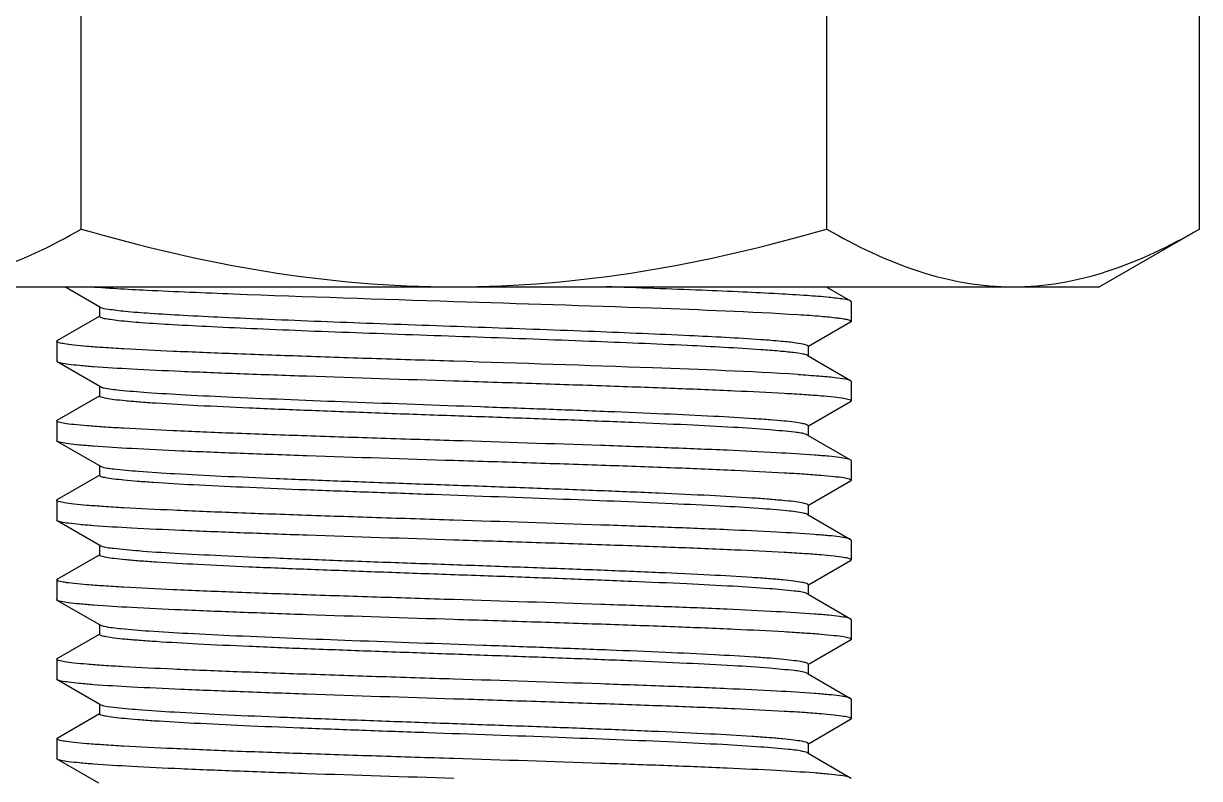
# Model space of a CAD drawing. Extents: x 69728788 to 150676229, y 20327566 to 43663798.
# Drawn here: x 75469410.9 to 75469518.7, y 20755995.9 to 20756065.1 of the extents above; entities that cross this region are included whole.
import ezdxf

# ---------------------------------------------------------------- set-up
doc = ezdxf.new("R2010")
doc.units = 0
doc.header["$LTSCALE"] = 1000
doc.header["$MEASUREMENT"] = 0
doc.layers.get('0').update_dxf_attribs({"linetype": 'CONTINUOUS'})
doc.layers.add('02___PRT_ALL_AXES', color=7, linetype='CONTINUOUS')

msp = doc.modelspace()

# ---------------------------------------------------------------- linework, layer by layer
at = {"color": 0, "linetype": 'Continuous'}
for p, q in [((75469417.86, 20756039.08), (75469414.65, 20756040.94)), ((75469484.46, 20756040.94), (75469486.71, 20756039.64)), ((75469417.86, 20756038.21), (75469417.86, 20756039.12)), ((75469417.92, 20756039.05), (75469417.86, 20756039.08)), ((75469486.77, 20756039.57), (75469486.71, 20756039.64)), ((75469413.97, 20756036), (75469417.84, 20756038.24)), ((75469486.71, 20756037.69), (75469482.84, 20756035.45)), ((75469486.71, 20756037.69), (75469486.77, 20756037.75)), ((75469413.92, 20756035.93), (75469413.97, 20756036)), ((75469482.82, 20756035.48), (75469482.82, 20756034.57)), ((75469413.97, 20756034.05), (75469413.92, 20756034.11)), ((75469417.86, 20756031.8), (75469413.97, 20756034.05)), ((75469482.76, 20756034.64), (75469482.82, 20756034.6)), ((75469482.82, 20756034.6), (75469486.71, 20756032.35)), ((75469417.86, 20756030.92), (75469417.86, 20756031.83)), ((75469417.92, 20756031.76), (75469417.86, 20756031.8)), ((75469486.71, 20756032.35), (75469486.77, 20756032.29)), ((75469413.97, 20756028.71), (75469417.84, 20756030.95)), ((75469486.71, 20756030.4), (75469482.84, 20756028.17)), ((75469486.71, 20756030.4), (75469486.77, 20756030.47)), ((75469413.92, 20756028.65), (75469413.97, 20756028.71)), ((75469482.76, 20756027.35), (75469482.7, 20756027.38)), ((75469482.76, 20756027.35), (75469482.82, 20756027.32)), ((75469482.82, 20756028.19), (75469482.82, 20756027.28)), ((75469482.82, 20756027.32), (75469486.71, 20756025.07)), ((75469413.97, 20756026.76), (75469413.92, 20756026.83)), ((75469417.86, 20756024.51), (75469413.97, 20756026.76)), ((75469486.77, 20756025), (75469486.71, 20756025.07)), ((75469417.86, 20756023.64), (75469417.86, 20756024.55)), ((75469417.92, 20756024.48), (75469417.86, 20756024.51)), ((75469418, 20756024.44), (75469417.92, 20756024.48)), ((75469413.97, 20756021.43), (75469417.84, 20756023.67)), ((75469486.71, 20756023.12), (75469482.84, 20756020.88)), ((75469486.71, 20756023.12), (75469486.77, 20756023.18)), ((75469413.92, 20756021.36), (75469413.97, 20756021.43)), ((75469482.82, 20756020.91), (75469482.82, 20756020)), ((75469482.76, 20756020.07), (75469482.82, 20756020.03)), ((75469482.82, 20756020.03), (75469486.71, 20756017.78)), ((75469413.97, 20756019.48), (75469413.92, 20756019.54)), ((75469417.86, 20756017.23), (75469413.97, 20756019.48)), ((75469486.77, 20756017.72), (75469486.71, 20756017.78)), ((75469413.97, 20756014.14), (75469417.84, 20756016.38)), ((75469417.86, 20756016.35), (75469417.86, 20756017.26)), ((75469417.92, 20756017.19), (75469417.86, 20756017.23)), ((75469417.98, 20756017.16), (75469417.92, 20756017.19)), ((75469486.71, 20756015.83), (75469482.84, 20756013.6)), ((75469486.71, 20756015.83), (75469486.77, 20756015.9)), ((75469413.92, 20756014.08), (75469413.97, 20756014.14)), ((75469482.82, 20756013.62), (75469482.82, 20756012.71)), ((75469413.97, 20756012.19), (75469413.92, 20756012.26)), ((75469417.86, 20756009.94), (75469413.97, 20756012.19)), ((75469482.76, 20756012.78), (75469482.7, 20756012.81)), ((75469482.76, 20756012.78), (75469482.82, 20756012.75)), ((75469482.82, 20756012.75), (75469486.71, 20756010.5)), ((75469417.86, 20756009.07), (75469417.86, 20756009.98)), ((75469417.92, 20756009.91), (75469417.86, 20756009.94)), ((75469486.77, 20756010.43), (75469486.71, 20756010.5)), ((75469413.97, 20756006.86), (75469417.84, 20756009.1)), ((75469486.71, 20756008.55), (75469482.84, 20756006.31)), ((75469486.71, 20756008.55), (75469486.77, 20756008.61)), ((75469413.92, 20756006.79), (75469413.97, 20756006.86)), ((75469482.82, 20756006.34), (75469482.82, 20756005.43)), ((75469413.97, 20756004.91), (75469413.92, 20756004.97)), ((75469417.86, 20756002.66), (75469413.97, 20756004.91)), ((75469482.76, 20756005.5), (75469482.69, 20756005.53)), ((75469482.76, 20756005.5), (75469482.82, 20756005.46)), ((75469482.82, 20756005.46), (75469486.71, 20756003.21)), ((75469417.86, 20756001.78), (75469417.86, 20756002.69)), ((75469417.92, 20756002.62), (75469417.86, 20756002.66)), ((75469417.99, 20756002.59), (75469417.92, 20756002.62)), ((75469486.77, 20756003.15), (75469486.71, 20756003.21)), ((75469413.97, 20755999.57), (75469417.84, 20756001.81)), ((75469486.71, 20756001.26), (75469482.84, 20755999.02)), ((75469486.71, 20756001.26), (75469486.77, 20756001.33)), ((75469413.92, 20755999.51), (75469413.97, 20755999.57)), ((75469482.76, 20755998.21), (75469482.82, 20755998.18)), ((75469482.82, 20755999.05), (75469482.82, 20755998.14)), ((75469482.82, 20755998.18), (75469486.71, 20755995.93)), ((75469413.97, 20755997.62), (75469413.92, 20755997.69)), ((75469417.79, 20755995.42), (75469413.97, 20755997.62)), ((75469486.77, 20755995.86), (75469486.71, 20755995.93))]:
    msp.add_line(p, q, dxfattribs=at)
for centre, radius, start, end in [((75469418.29, 20756017.91), 0.808, 247.735, 248.6623), ((75469482.39, 20756012.06), 0.809, 67.7398, 68.664)]:
    msp.add_arc(centre, radius, start, end, dxfattribs=at)
for points, knots in [([(75469450.34, 20756039.57), (75469443.6, 20756039.79), (75469434.21, 20756040.08), (75469422.99, 20756040.55), (75469418.52, 20756040.79), (75469416.69, 20756040.94)], [0, 0, 0, 0, 0.601171, 0.836534, 1, 1, 1, 1]), ([(75469486.71, 20756039.64), (75469486.52, 20756039.75), (75469485.83, 20756039.83), (75469484.52, 20756040.01), (75469482.5, 20756040.14), (75469479.87, 20756040.31), (75469476.65, 20756040.46), (75469471.39, 20756040.69), (75469467.21, 20756040.84), (75469464.28, 20756040.94)], [0, 0, 0, 0, 0.029291, 0.089386, 0.179424, 0.297711, 0.44196, 0.609341, 1, 1, 1, 1]), ([(75469478.47, 20756036.08), (75469476.3, 20756036.24), (75469471.22, 20756036.5), (75469462.8, 20756036.85), (75469453.12, 20756037.2), (75469443.16, 20756037.55), (75469435.14, 20756037.86), (75469429.34, 20756038.11), (75469425.72, 20756038.29), (75469422.74, 20756038.47), (75469420.44, 20756038.63), (75469418.93, 20756038.83), (75469418.14, 20756038.92), (75469417.92, 20756039.05)], [0, 0, 0, 0, 0.107783, 0.251572, 0.416871, 0.586964, 0.744654, 0.813774, 0.874011, 0.923835, 0.961993, 0.987552, 1, 1, 1, 1]), ([(75469481.89, 20756038.36), (75469477.45, 20756038.64), (75469466.93, 20756039.04), (75469456.41, 20756039.38), (75469450.34, 20756039.57)], [0, 0, 0, 0, 0.42277, 1, 1, 1, 1]), ([(75469478.47, 20756035.17), (75469476.24, 20756035.33), (75469471, 20756035.6), (75469462.33, 20756035.96), (75469452.39, 20756036.32), (75469443.78, 20756036.62), (75469437.06, 20756036.87), (75469432.46, 20756037.06), (75469428.34, 20756037.25), (75469424.8, 20756037.43), (75469421.95, 20756037.61), (75469420.03, 20756037.77), (75469418.91, 20756037.91), (75469418.35, 20756038), (75469418.05, 20756038.07), (75469417.86, 20756038.16), (75469417.86, 20756038.21)], [0, 0, 0, 0, 0.110711, 0.25879, 0.428579, 0.602076, 0.684431, 0.760893, 0.829425, 0.888206, 0.935673, 0.970577, 0.983029, 0.992048, 0.997627, 1, 1, 1, 1]), ([(75469486.77, 20756037.75), (75469486.77, 20756037.79), (75469486.64, 20756037.86), (75469486.42, 20756037.92), (75469486.01, 20756037.99), (75469485.2, 20756038.1), (75469483.8, 20756038.23), (75469482.59, 20756038.32), (75469481.89, 20756038.36)], [0, 0, 0, 0, 0.022001, 0.071614, 0.151547, 0.261983, 0.573159, 1, 1, 1, 1]), ([(75469450.34, 20756034.11), (75469447.97, 20756034.19), (75469443.33, 20756034.33), (75469436.58, 20756034.56), (75469430.36, 20756034.78), (75469424.91, 20756035), (75469420.95, 20756035.19), (75469418.32, 20756035.35), (75469416.79, 20756035.46), (75469415.61, 20756035.57), (75469414.7, 20756035.68), (75469414.25, 20756035.78), (75469413.92, 20756035.86), (75469413.92, 20756035.93)], [0, 0, 0, 0, 0.194721, 0.381979, 0.55457, 0.705865, 0.830075, 0.880496, 0.922471, 0.955593, 0.979584, 0.994275, 1, 1, 1, 1]), ([(75469482.82, 20756035.48), (75469482.82, 20756035.51), (75469482.71, 20756035.58), (75469482.36, 20756035.68), (75469481.53, 20756035.82), (75469480.19, 20756035.95), (75469479.1, 20756036.04), (75469478.47, 20756036.08)], [0, 0, 0, 0, 0.02323, 0.073288, 0.263625, 0.57431, 1, 1, 1, 1]), ([(75469482.76, 20756034.64), (75469482.63, 20756034.72), (75469482.17, 20756034.8), (75469481.31, 20756034.93), (75469480.02, 20756035.05), (75469479.03, 20756035.13), (75469478.47, 20756035.17)], [0, 0, 0, 0, 0.107625, 0.311403, 0.610331, 1, 1, 1, 1]), ([(75469450.34, 20756032.29), (75469445.85, 20756032.43), (75469439.31, 20756032.64), (75469430.97, 20756032.94), (75469425.6, 20756033.15), (75469421.12, 20756033.36), (75469418.02, 20756033.54), (75469416.1, 20756033.7), (75469415.1, 20756033.81), (75469414.43, 20756033.91), (75469414.08, 20756033.99), (75469413.97, 20756034.05)], [0, 0, 0, 0, 0.370036, 0.538455, 0.68763, 0.812233, 0.907832, 0.943658, 0.97107, 0.98986, 1, 1, 1, 1]), ([(75469481.89, 20756032.9), (75469477.45, 20756033.18), (75469466.93, 20756033.57), (75469456.41, 20756033.92), (75469450.34, 20756034.11)], [0, 0, 0, 0, 0.422765, 1, 1, 1, 1]), ([(75469481.89, 20756032.9), (75469482.52, 20756032.86), (75469483.65, 20756032.78), (75469485.1, 20756032.66), (75469486.06, 20756032.52), (75469486.57, 20756032.44), (75469486.71, 20756032.35)], [0, 0, 0, 0, 0.393975, 0.69435, 0.896787, 1, 1, 1, 1]), ([(75469418.22, 20756031.66), (75469418.19, 20756031.67), (75469418.09, 20756031.7), (75469417.98, 20756031.73), (75469417.92, 20756031.76)], [0, 0, 0, 0, 0.320151, 1, 1, 1, 1]), ([(75469482.82, 20756028.19), (75469482.82, 20756028.25), (75469482.57, 20756028.34), (75469482.19, 20756028.43), (75469481.46, 20756028.54), (75469480.5, 20756028.64), (75469479.25, 20756028.74), (75469477.11, 20756028.9), (75469473.88, 20756029.08), (75469469.41, 20756029.29), (75469464.27, 20756029.5), (75469458.65, 20756029.71), (75469450.76, 20756030), (75469441.21, 20756030.34), (75469432.19, 20756030.69), (75469426.01, 20756030.99), (75469422.54, 20756031.19), (75469420.04, 20756031.4), (75469418.7, 20756031.55), (75469418.22, 20756031.66)], [0, 0, 0, 0, 0.002759, 0.009523, 0.020511, 0.035675, 0.054897, 0.078022, 0.135142, 0.205065, 0.285364, 0.373246, 0.465653, 0.65112, 0.816158, 0.883701, 0.938007, 0.977206, 1, 1, 1, 1]), ([(75469486.77, 20756030.47), (75469486.77, 20756030.54), (75469486.44, 20756030.62), (75469485.99, 20756030.72), (75469485.07, 20756030.83), (75469483.89, 20756030.94), (75469482.36, 20756031.05), (75469479.73, 20756031.21), (75469475.77, 20756031.4), (75469470.32, 20756031.62), (75469464.1, 20756031.84), (75469457.36, 20756032.07), (75469452.71, 20756032.21), (75469450.34, 20756032.29)], [0, 0, 0, 0, 0.00573, 0.020425, 0.044419, 0.077543, 0.119519, 0.169942, 0.29416, 0.445458, 0.618039, 0.805282, 1, 1, 1, 1]), ([(75469482.7, 20756027.38), (75469482.34, 20756027.53), (75469481.18, 20756027.64), (75469478.95, 20756027.88), (75469475.66, 20756028.07), (75469471.47, 20756028.29), (75469466.5, 20756028.5), (75469460.95, 20756028.72), (75469455.02, 20756028.94), (75469448.91, 20756029.15), (75469442.86, 20756029.37), (75469437.08, 20756029.59), (75469431.78, 20756029.8), (75469427.15, 20756030.02), (75469423.79, 20756030.2), (75469421.57, 20756030.36), (75469420.28, 20756030.47), (75469419.28, 20756030.57), (75469418.52, 20756030.68), (75469418.13, 20756030.77), (75469417.86, 20756030.86), (75469417.86, 20756030.92)], [0, 0, 0, 0, 0.017786, 0.052839, 0.104005, 0.169458, 0.246837, 0.333341, 0.425839, 0.520978, 0.615311, 0.705419, 0.788037, 0.860174, 0.919224, 0.943153, 0.963063, 0.97877, 0.990157, 0.997162, 1, 1, 1, 1]), ([(75469450.34, 20756026.83), (75469447.97, 20756026.9), (75469443.33, 20756027.05), (75469436.58, 20756027.27), (75469430.36, 20756027.49), (75469424.92, 20756027.72), (75469420.95, 20756027.91), (75469418.32, 20756028.07), (75469416.79, 20756028.18), (75469415.61, 20756028.29), (75469414.7, 20756028.39), (75469414.25, 20756028.49), (75469413.92, 20756028.58), (75469413.92, 20756028.65)], [0, 0, 0, 0, 0.194708, 0.381941, 0.554513, 0.705807, 0.830028, 0.880455, 0.922436, 0.955565, 0.979564, 0.994265, 1, 1, 1, 1]), ([(75469450.34, 20756025), (75469445.85, 20756025.15), (75469439.31, 20756025.35), (75469430.97, 20756025.65), (75469425.6, 20756025.86), (75469421.12, 20756026.08), (75469418.02, 20756026.26), (75469416.1, 20756026.42), (75469415.1, 20756026.52), (75469414.43, 20756026.63), (75469414.08, 20756026.7), (75469413.97, 20756026.76)], [0, 0, 0, 0, 0.370036, 0.538455, 0.68763, 0.812233, 0.907832, 0.943658, 0.97107, 0.98986, 1, 1, 1, 1]), ([(75469486.71, 20756025.07), (75469486.61, 20756025.13), (75469486.25, 20756025.2), (75469485.58, 20756025.31), (75469484.59, 20756025.41), (75469482.67, 20756025.57), (75469479.56, 20756025.75), (75469475.08, 20756025.97), (75469469.72, 20756026.18), (75469461.37, 20756026.48), (75469454.83, 20756026.68), (75469450.34, 20756026.83)], [0, 0, 0, 0, 0.01014, 0.02893, 0.056344, 0.092171, 0.187776, 0.312381, 0.46155, 0.629965, 1, 1, 1, 1]), ([(75469486.77, 20756023.18), (75469486.77, 20756023.25), (75469486.44, 20756023.34), (75469485.99, 20756023.44), (75469485.07, 20756023.54), (75469483.89, 20756023.65), (75469482.36, 20756023.76), (75469479.73, 20756023.92), (75469475.77, 20756024.12), (75469470.32, 20756024.34), (75469464.1, 20756024.56), (75469457.36, 20756024.78), (75469452.71, 20756024.93), (75469450.34, 20756025)], [0, 0, 0, 0, 0.00573, 0.020425, 0.044419, 0.077543, 0.119519, 0.169942, 0.29416, 0.445458, 0.618039, 0.805282, 1, 1, 1, 1]), ([(75469482.82, 20756020.91), (75469482.82, 20756020.97), (75469482.56, 20756021.06), (75469482.17, 20756021.15), (75469481.4, 20756021.26), (75469480.41, 20756021.36), (75469479.12, 20756021.47), (75469476.9, 20756021.63), (75469473.55, 20756021.81), (75469468.93, 20756022.03), (75469463.64, 20756022.24), (75469457.86, 20756022.46), (75469451.82, 20756022.68), (75469445.72, 20756022.89), (75469439.78, 20756023.11), (75469434.23, 20756023.33), (75469429.27, 20756023.54), (75469425.06, 20756023.76), (75469421.77, 20756023.95), (75469419.53, 20756024.18), (75469418.36, 20756024.3), (75469418, 20756024.44)], [0, 0, 0, 0, 0.002835, 0.009828, 0.021196, 0.036877, 0.056753, 0.080644, 0.139601, 0.211632, 0.294139, 0.38414, 0.478381, 0.573452, 0.665915, 0.752426, 0.829856, 0.89541, 0.946725, 0.981977, 1, 1, 1, 1]), ([(75469482.4, 20756020.18), (75469481.9, 20756020.3), (75469480.52, 20756020.44), (75469477.97, 20756020.65), (75469474.47, 20756020.85), (75469468.26, 20756021.15), (75469459.25, 20756021.5), (75469449.72, 20756021.84), (75469441.86, 20756022.12), (75469436.28, 20756022.33), (75469431.17, 20756022.54), (75469426.74, 20756022.75), (75469423.52, 20756022.94), (75469421.4, 20756023.09), (75469420.17, 20756023.2), (75469419.22, 20756023.3), (75469418.49, 20756023.4), (75469418.11, 20756023.49), (75469417.86, 20756023.58), (75469417.86, 20756023.64)], [0, 0, 0, 0, 0.023805, 0.063835, 0.118767, 0.186724, 0.351985, 0.537012, 0.629032, 0.71647, 0.796306, 0.865789, 0.922526, 0.945489, 0.964576, 0.979631, 0.990541, 0.997257, 1, 1, 1, 1]), ([(75469450.34, 20756019.54), (75469447.97, 20756019.62), (75469443.33, 20756019.76), (75469436.58, 20756019.99), (75469430.36, 20756020.21), (75469424.91, 20756020.43), (75469420.95, 20756020.62), (75469418.32, 20756020.78), (75469416.79, 20756020.89), (75469415.61, 20756021), (75469414.7, 20756021.11), (75469414.25, 20756021.21), (75469413.92, 20756021.29), (75469413.92, 20756021.36)], [0, 0, 0, 0, 0.194721, 0.381979, 0.554569, 0.705864, 0.830074, 0.880495, 0.92247, 0.955592, 0.979583, 0.994275, 1, 1, 1, 1]), ([(75469482.76, 20756020.07), (75469482.74, 20756020.08), (75469482.63, 20756020.13), (75469482.5, 20756020.16), (75469482.4, 20756020.18)], [0, 0, 0, 0, 0.175326, 1, 1, 1, 1]), ([(75469450.34, 20756017.72), (75469445.85, 20756017.86), (75469439.31, 20756018.07), (75469430.97, 20756018.37), (75469425.6, 20756018.58), (75469421.12, 20756018.79), (75469418.02, 20756018.97), (75469416.1, 20756019.13), (75469415.1, 20756019.24), (75469414.43, 20756019.34), (75469414.08, 20756019.42), (75469413.97, 20756019.48)], [0, 0, 0, 0, 0.370036, 0.538455, 0.68763, 0.812233, 0.907832, 0.943658, 0.97107, 0.98986, 1, 1, 1, 1]), ([(75469486.71, 20756017.78), (75469486.61, 20756017.85), (75469486.25, 20756017.92), (75469485.58, 20756018.03), (75469484.59, 20756018.13), (75469482.67, 20756018.29), (75469479.56, 20756018.47), (75469475.08, 20756018.68), (75469469.72, 20756018.89), (75469461.37, 20756019.19), (75469454.83, 20756019.4), (75469450.34, 20756019.54)], [0, 0, 0, 0, 0.010139, 0.02893, 0.056342, 0.092168, 0.187763, 0.312361, 0.461537, 0.629962, 1, 1, 1, 1]), ([(75469486.77, 20756015.9), (75469486.77, 20756015.97), (75469486.44, 20756016.05), (75469485.99, 20756016.15), (75469485.07, 20756016.26), (75469483.89, 20756016.37), (75469482.36, 20756016.48), (75469479.73, 20756016.64), (75469475.77, 20756016.83), (75469470.32, 20756017.05), (75469464.1, 20756017.27), (75469457.36, 20756017.5), (75469452.71, 20756017.64), (75469450.34, 20756017.72)], [0, 0, 0, 0, 0.00573, 0.020425, 0.044419, 0.077543, 0.119519, 0.169942, 0.29416, 0.445458, 0.618039, 0.805282, 1, 1, 1, 1]), ([(75469482.69, 20756012.82), (75469482.33, 20756012.96), (75469481.16, 20756013.08), (75469478.92, 20756013.31), (75469475.63, 20756013.5), (75469471.43, 20756013.72), (75469466.46, 20756013.93), (75469460.91, 20756014.15), (75469454.98, 20756014.37), (75469448.88, 20756014.58), (75469442.83, 20756014.8), (75469437.05, 20756015.02), (75469431.76, 20756015.23), (75469427.14, 20756015.45), (75469423.79, 20756015.64), (75469421.57, 20756015.79), (75469420.28, 20756015.9), (75469419.28, 20756016), (75469418.52, 20756016.11), (75469418.13, 20756016.2), (75469417.86, 20756016.29), (75469417.86, 20756016.35)], [0, 0, 0, 0, 0.01799, 0.053215, 0.10451, 0.170049, 0.247471, 0.33398, 0.426448, 0.521529, 0.615783, 0.7058, 0.788322, 0.860368, 0.919337, 0.943236, 0.963113, 0.978802, 0.990169, 0.997167, 1, 1, 1, 1]), ([(75469482.82, 20756013.62), (75469482.82, 20756013.68), (75469482.56, 20756013.78), (75469482.17, 20756013.86), (75469481.4, 20756013.97), (75469480.41, 20756014.08), (75469479.12, 20756014.18), (75469476.9, 20756014.34), (75469473.55, 20756014.53), (75469468.93, 20756014.74), (75469463.63, 20756014.96), (75469457.86, 20756015.17), (75469451.81, 20756015.39), (75469445.71, 20756015.61), (75469439.78, 20756015.82), (75469434.23, 20756016.04), (75469429.26, 20756016.25), (75469425.06, 20756016.47), (75469421.76, 20756016.67), (75469419.52, 20756016.9), (75469418.36, 20756017.02), (75469418, 20756017.16)], [0, 0, 0, 0, 0.002833, 0.009831, 0.021198, 0.036887, 0.056764, 0.080664, 0.139633, 0.211679, 0.294202, 0.384219, 0.478473, 0.573554, 0.666022, 0.752531, 0.829953, 0.895492, 0.946787, 0.98201, 1, 1, 1, 1]), ([(75469450.34, 20756012.26), (75469447.97, 20756012.33), (75469443.33, 20756012.48), (75469436.58, 20756012.7), (75469430.36, 20756012.92), (75469424.92, 20756013.15), (75469420.95, 20756013.34), (75469418.32, 20756013.5), (75469416.79, 20756013.61), (75469415.61, 20756013.72), (75469414.7, 20756013.82), (75469414.25, 20756013.92), (75469413.92, 20756014.01), (75469413.92, 20756014.08)], [0, 0, 0, 0, 0.194709, 0.381943, 0.554518, 0.705813, 0.830034, 0.88046, 0.92244, 0.955568, 0.979565, 0.994266, 1, 1, 1, 1]), ([(75469450.34, 20756010.43), (75469445.85, 20756010.58), (75469439.31, 20756010.78), (75469430.97, 20756011.08), (75469425.6, 20756011.29), (75469421.12, 20756011.51), (75469418.02, 20756011.69), (75469416.1, 20756011.85), (75469415.1, 20756011.95), (75469414.43, 20756012.06), (75469414.08, 20756012.13), (75469413.97, 20756012.19)], [0, 0, 0, 0, 0.370034, 0.538456, 0.68763, 0.812234, 0.907832, 0.943658, 0.971069, 0.989858, 1, 1, 1, 1]), ([(75469486.71, 20756010.5), (75469486.61, 20756010.56), (75469486.25, 20756010.63), (75469485.58, 20756010.74), (75469484.59, 20756010.84), (75469482.67, 20756011), (75469479.56, 20756011.18), (75469475.08, 20756011.4), (75469469.72, 20756011.61), (75469461.37, 20756011.91), (75469454.83, 20756012.11), (75469450.34, 20756012.26)], [0, 0, 0, 0, 0.01014, 0.02893, 0.056344, 0.092173, 0.187778, 0.312382, 0.46155, 0.629966, 1, 1, 1, 1]), ([(75469418.29, 20756009.79), (75469418.25, 20756009.8), (75469418.12, 20756009.83), (75469418, 20756009.86), (75469417.92, 20756009.91)], [0, 0, 0, 0, 0.326381, 1, 1, 1, 1]), ([(75469486.77, 20756008.61), (75469486.77, 20756008.68), (75469486.44, 20756008.77), (75469485.99, 20756008.87), (75469485.07, 20756008.97), (75469483.89, 20756009.08), (75469482.36, 20756009.19), (75469479.73, 20756009.35), (75469475.77, 20756009.55), (75469470.32, 20756009.77), (75469464.1, 20756009.99), (75469457.36, 20756010.21), (75469452.71, 20756010.36), (75469450.34, 20756010.43)], [0, 0, 0, 0, 0.00573, 0.020425, 0.044419, 0.077543, 0.119519, 0.169942, 0.29416, 0.445458, 0.618039, 0.805282, 1, 1, 1, 1]), ([(75469482.69, 20756005.53), (75469482.32, 20756005.67), (75469481.16, 20756005.79), (75469478.92, 20756006.02), (75469475.62, 20756006.22), (75469471.42, 20756006.44), (75469466.45, 20756006.65), (75469460.9, 20756006.87), (75469454.97, 20756007.08), (75469448.87, 20756007.3), (75469442.82, 20756007.52), (75469437.05, 20756007.73), (75469431.75, 20756007.95), (75469427.14, 20756008.16), (75469423.78, 20756008.35), (75469421.57, 20756008.51), (75469420.28, 20756008.61), (75469419.28, 20756008.72), (75469418.52, 20756008.83), (75469418.13, 20756008.91), (75469417.86, 20756009.01), (75469417.86, 20756009.07)], [0, 0, 0, 0, 0.018023, 0.053274, 0.10459, 0.170144, 0.247574, 0.334086, 0.426549, 0.521621, 0.615862, 0.705863, 0.78837, 0.860401, 0.919357, 0.943248, 0.963124, 0.978804, 0.990171, 0.997165, 1, 1, 1, 1]), ([(75469482.82, 20756006.34), (75469482.82, 20756006.4), (75469482.57, 20756006.49), (75469482.2, 20756006.57), (75469481.47, 20756006.68), (75469480.51, 20756006.78), (75469479.28, 20756006.89), (75469477.16, 20756007.04), (75469473.95, 20756007.22), (75469469.51, 20756007.43), (75469464.41, 20756007.64), (75469458.82, 20756007.85), (75469450.97, 20756008.14), (75469441.44, 20756008.47), (75469432.42, 20756008.82), (75469426.22, 20756009.12), (75469422.71, 20756009.32), (75469420.16, 20756009.53), (75469418.79, 20756009.68), (75469418.29, 20756009.79)], [0, 0, 0, 0, 0.002743, 0.009459, 0.020369, 0.035425, 0.054511, 0.077475, 0.134213, 0.203696, 0.283533, 0.370972, 0.462992, 0.64802, 0.81328, 0.881237, 0.936168, 0.976196, 1, 1, 1, 1]), ([(75469450.34, 20756004.97), (75469447.97, 20756005.05), (75469443.33, 20756005.19), (75469436.58, 20756005.42), (75469430.36, 20756005.64), (75469424.91, 20756005.86), (75469420.95, 20756006.05), (75469418.32, 20756006.21), (75469416.79, 20756006.32), (75469415.61, 20756006.43), (75469414.7, 20756006.54), (75469414.25, 20756006.64), (75469413.92, 20756006.72), (75469413.92, 20756006.79)], [0, 0, 0, 0, 0.194734, 0.382011, 0.554609, 0.705909, 0.830117, 0.880536, 0.922503, 0.955621, 0.979599, 0.994287, 1, 1, 1, 1]), ([(75469450.34, 20756003.15), (75469445.85, 20756003.29), (75469439.31, 20756003.5), (75469430.97, 20756003.8), (75469425.6, 20756004.01), (75469421.12, 20756004.22), (75469418.02, 20756004.4), (75469416.1, 20756004.56), (75469415.1, 20756004.67), (75469414.43, 20756004.77), (75469414.08, 20756004.85), (75469413.97, 20756004.91)], [0, 0, 0, 0, 0.370036, 0.538455, 0.68763, 0.812233, 0.907832, 0.943658, 0.97107, 0.98986, 1, 1, 1, 1]), ([(75469486.71, 20756003.21), (75469486.61, 20756003.28), (75469486.25, 20756003.35), (75469485.58, 20756003.45), (75469484.59, 20756003.56), (75469482.67, 20756003.72), (75469479.56, 20756003.9), (75469475.08, 20756004.11), (75469469.72, 20756004.32), (75469461.37, 20756004.62), (75469454.83, 20756004.83), (75469450.34, 20756004.97)], [0, 0, 0, 0, 0.010139, 0.02893, 0.056342, 0.092168, 0.187763, 0.312361, 0.461536, 0.629962, 1, 1, 1, 1]), ([(75469482.82, 20755999.05), (75469482.82, 20755999.11), (75469482.56, 20755999.21), (75469482.16, 20755999.29), (75469481.4, 20755999.4), (75469480.4, 20755999.51), (75469479.11, 20755999.61), (75469476.89, 20755999.77), (75469473.53, 20755999.96), (75469468.91, 20756000.17), (75469463.61, 20756000.39), (75469457.82, 20756000.61), (75469451.77, 20756000.82), (75469445.67, 20756001.04), (75469439.73, 20756001.26), (75469434.18, 20756001.47), (75469429.21, 20756001.69), (75469425.02, 20756001.91), (75469421.73, 20756002.1), (75469419.51, 20756002.33), (75469418.35, 20756002.45), (75469417.99, 20756002.59)], [0, 0, 0, 0, 0.002838, 0.009843, 0.02123, 0.036937, 0.056846, 0.080776, 0.139825, 0.211963, 0.294581, 0.384688, 0.479021, 0.57416, 0.666657, 0.753162, 0.830541, 0.895994, 0.94716, 0.982214, 1, 1, 1, 1]), ([(75469486.77, 20756001.33), (75469486.77, 20756001.4), (75469486.44, 20756001.48), (75469485.99, 20756001.58), (75469485.07, 20756001.69), (75469483.89, 20756001.8), (75469482.36, 20756001.91), (75469479.73, 20756002.07), (75469475.77, 20756002.26), (75469470.32, 20756002.48), (75469464.1, 20756002.7), (75469457.36, 20756002.93), (75469452.71, 20756003.07), (75469450.34, 20756003.15)], [0, 0, 0, 0, 0.00573, 0.020425, 0.044419, 0.077543, 0.119519, 0.169942, 0.29416, 0.445458, 0.618039, 0.805282, 1, 1, 1, 1]), ([(75469482.46, 20755998.31), (75469481.98, 20755998.43), (75469480.65, 20755998.57), (75469478.15, 20755998.78), (75469474.68, 20755998.99), (75469468.49, 20755999.29), (75469459.48, 20755999.64), (75469449.92, 20755999.98), (75469442.03, 20756000.26), (75469436.41, 20756000.47), (75469431.28, 20756000.68), (75469426.81, 20756000.9), (75469423.57, 20756001.08), (75469421.43, 20756001.23), (75469420.19, 20756001.34), (75469419.23, 20756001.44), (75469418.49, 20756001.55), (75469418.12, 20756001.63), (75469417.86, 20756001.72), (75469417.86, 20756001.78)], [0, 0, 0, 0, 0.022795, 0.061996, 0.116303, 0.183847, 0.348886, 0.534352, 0.626757, 0.714639, 0.794937, 0.86486, 0.921979, 0.945104, 0.964325, 0.979489, 0.990477, 0.997241, 1, 1, 1, 1]), ([(75469450.34, 20755997.69), (75469447.97, 20755997.76), (75469443.33, 20755997.91), (75469436.58, 20755998.13), (75469430.36, 20755998.35), (75469424.92, 20755998.58), (75469420.95, 20755998.77), (75469418.32, 20755998.93), (75469416.79, 20755999.04), (75469415.61, 20755999.15), (75469414.7, 20755999.25), (75469414.25, 20755999.35), (75469413.92, 20755999.44), (75469413.92, 20755999.51)], [0, 0, 0, 0, 0.194709, 0.381942, 0.554517, 0.705811, 0.830032, 0.880458, 0.922439, 0.955567, 0.979565, 0.994266, 1, 1, 1, 1]), ([(75469482.76, 20755998.21), (75469482.75, 20755998.22), (75469482.65, 20755998.27), (75469482.55, 20755998.29), (75469482.46, 20755998.31)], [0, 0, 0, 0, 0.181454, 1, 1, 1, 1]), ([(75469450.34, 20755995.86), (75469445.85, 20755996.01), (75469439.31, 20755996.21), (75469430.97, 20755996.51), (75469425.6, 20755996.72), (75469421.12, 20755996.94), (75469418.02, 20755997.12), (75469416.1, 20755997.28), (75469415.1, 20755997.38), (75469414.43, 20755997.49), (75469414.08, 20755997.56), (75469413.97, 20755997.62)], [0, 0, 0, 0, 0.370036, 0.538455, 0.68763, 0.812233, 0.907832, 0.943658, 0.97107, 0.98986, 1, 1, 1, 1]), ([(75469486.71, 20755995.93), (75469486.61, 20755995.99), (75469486.25, 20755996.06), (75469485.58, 20755996.17), (75469484.59, 20755996.27), (75469482.67, 20755996.43), (75469479.56, 20755996.61), (75469475.08, 20755996.83), (75469469.72, 20755997.04), (75469461.37, 20755997.34), (75469454.83, 20755997.54), (75469450.34, 20755997.69)], [0, 0, 0, 0, 0.01014, 0.02893, 0.056344, 0.092172, 0.187778, 0.312381, 0.46155, 0.629966, 1, 1, 1, 1])]:
    msp.add_open_spline(points, degree=3, knots=knots, dxfattribs=at)
at = {"layer": '02___PRT_ALL_AXES', "color": 0, "linetype": 'Continuous'}
for p, q in [((75469416.17, 20756046.23), (75469416.17, 20756090.29)), ((75469484.52, 20756046.23), (75469484.52, 20756090.29)), ((75469518.69, 20756046.23), (75469518.69, 20756090.29)), ((75469518.69, 20756046.23), (75469509.53, 20756040.94)), ((75469391.15, 20756040.94), (75469509.53, 20756040.94)), ((75469486.77, 20756039.57), (75469486.77, 20756037.75)), ((75469413.92, 20756035.93), (75469413.92, 20756034.11)), ((75469486.77, 20756032.29), (75469486.77, 20756030.47)), ((75469413.92, 20756028.65), (75469413.92, 20756026.83)), ((75469486.77, 20756025), (75469486.77, 20756023.18)), ((75469413.92, 20756021.36), (75469413.92, 20756019.54)), ((75469486.77, 20756017.72), (75469486.77, 20756015.9)), ((75469413.92, 20756014.08), (75469413.92, 20756012.26)), ((75469486.77, 20756010.43), (75469486.77, 20756008.61)), ((75469413.92, 20756006.79), (75469413.92, 20756004.97)), ((75469486.77, 20756003.15), (75469486.77, 20756001.33)), ((75469413.92, 20755999.51), (75469413.92, 20755997.69))]:
    msp.add_line(p, q, dxfattribs=at)
for points, knots in [([(75469399.08, 20756040.94), (75469400.53, 20756040.94), (75469403.46, 20756041.19), (75469409.32, 20756042.67), (75469413.49, 20756044.68), (75469416.17, 20756046.23)], [0, 0, 0, 0, 0.240576, 0.485848, 1, 1, 1, 1]), ([(75469416.17, 20756046.23), (75469421.72, 20756044.62), (75469432.99, 20756041.95), (75469444.57, 20756040.94), (75469450.34, 20756040.94)], [0, 0, 0, 0, 0.500104, 1, 1, 1, 1]), ([(75469450.34, 20756040.94), (75469456.12, 20756040.94), (75469467.69, 20756041.95), (75469478.96, 20756044.62), (75469484.52, 20756046.23)], [0, 0, 0, 0, 0.499896, 1, 1, 1, 1]), ([(75469484.52, 20756046.23), (75469487.2, 20756044.68), (75469491.36, 20756042.67), (75469497.22, 20756041.19), (75469500.15, 20756040.94), (75469501.6, 20756040.94)], [0, 0, 0, 0, 0.514153, 0.759424, 1, 1, 1, 1]), ([(75469501.6, 20756040.94), (75469503.05, 20756040.94), (75469505.98, 20756041.19), (75469511.84, 20756042.67), (75469516.01, 20756044.68), (75469518.69, 20756046.23)], [0, 0, 0, 0, 0.240576, 0.485848, 1, 1, 1, 1])]:
    msp.add_open_spline(points, degree=3, knots=knots, dxfattribs=at)

doc.saveas('drawing.dxf')
